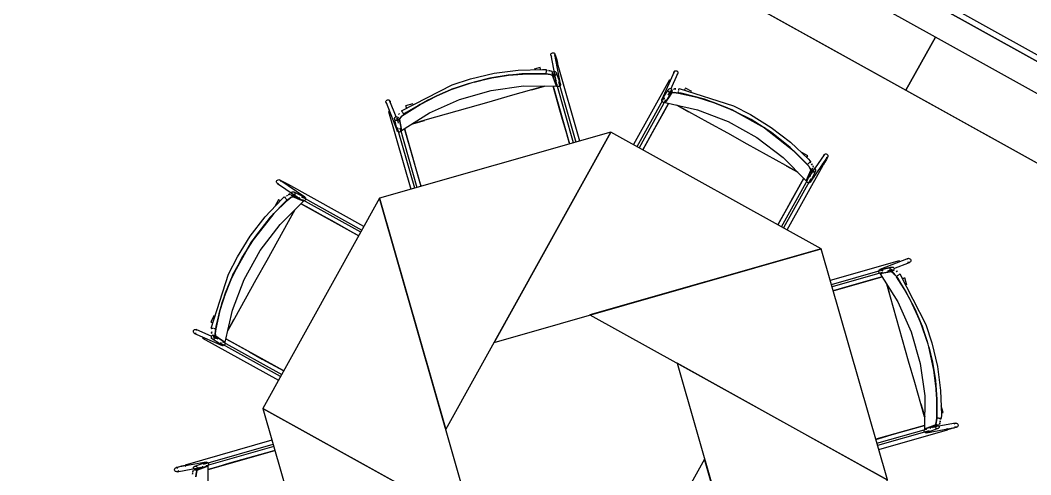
# Model space of a CAD drawing. Header units: metres. Extents: x 2.3 to 42.8, y 0.9 to 31.9.
# Drawn here: x 27.628 to 28.68, y 28.209 to 28.683 of the extents above; entities that cross this region are included whole.
import ezdxf

# ---------------------------------------------------------------- set-up
doc = ezdxf.new("R2010")
doc.units = ezdxf.units.M
doc.layers.add('ARREDI', color=9, linetype='Continuous')
doc.layers.add('PARETI_STRUTTURE', color=7, linetype='Continuous')

msp = doc.modelspace()

# ---------------------------------------------------------------- linework, layer by layer
at = {"layer": 'ARREDI'}
for points in [[(28.5808, 28.665), (27.8063, 29.095), (27.7757, 29.0399), (28.5502, 28.6099)], [(29.3553, 28.2349), (28.5808, 28.665), (28.5502, 28.6099), (29.3247, 28.1798)], [(28.2429, 28.5662), (28.002, 28.4973), (28.0709, 28.2564)], [(28.462, 28.4446), (28.2429, 28.5662), (28.1213, 28.3471)], [(28.002, 28.4973), (27.8804, 28.2782), (28.0994, 28.1566)], [(28.5309, 28.2037), (28.462, 28.4446), (28.2211, 28.3757)], [(28.4093, 27.9846), (28.5309, 28.2036), (28.3118, 28.3253)], [(27.8804, 28.2782), (27.9493, 28.0373), (28.1902, 28.1062)], [(28.1683, 27.9157), (28.4092, 27.9846), (28.3404, 28.2255)]]:
    msp.add_lwpolyline(points, close=True, dxfattribs=at)
for points in [[(28.1815, 28.6449), (28.1809, 28.6453), (28.1805, 28.6459), (28.1803, 28.6464), (28.1803, 28.6464), (28.1803, 28.6466), (28.1804, 28.6474), (28.1807, 28.6481)], [(28.1807, 28.648), (28.1813, 28.6486), (28.1819, 28.6489), (28.1827, 28.6489), (28.1834, 28.6487), (28.184, 28.6483), (28.1844, 28.6477), (28.1846, 28.6472), (28.1846, 28.6472), (28.1846, 28.6469), (28.1845, 28.6462), (28.1842, 28.6455)], [(28.1697, 28.6314), (28.1695, 28.6321), (28.1693, 28.6328), (28.1692, 28.6332), (28.1691, 28.6335)], [(28.1691, 28.6335), (28.1691, 28.6335)], [(28.1754, 28.6306), (28.1754, 28.63), (28.1753, 28.6292), (28.1753, 28.6285)], [(28.1754, 28.6314), (28.1754, 28.6311)], [(28.1754, 28.6306), (28.1765, 28.6305)], [(28.1765, 28.6305), (28.1754, 28.6306)], [(28.1778, 28.6304), (28.1789, 28.6302)], [(28.1791, 28.6302), (28.1779, 28.6304)], [(28.1865, 28.6378), (28.1859, 28.6376)], [(28.1873, 28.638), (28.187, 28.638), (28.1865, 28.6378)], [(28.1874, 28.6381), (28.1874, 28.6381)], [(28.3086, 28.6272), (28.3084, 28.628), (28.3085, 28.6287), (28.3086, 28.6289), (28.3086, 28.629), (28.3088, 28.6294), (28.3094, 28.6299), (28.3101, 28.6302), (28.3108, 28.6302), (28.3115, 28.63), (28.3121, 28.6295), (28.3125, 28.6289)], [(28.0226, 28.5795), (28.0237, 28.5737), (28.0248, 28.5679), (28.0538, 28.5862), (28.0851, 28.6002), (28.118, 28.6096), (28.152, 28.6143), (28.1862, 28.6141), (28.1841, 28.6196), (28.182, 28.6251), (28.1813, 28.6257), (28.1797, 28.6262), (28.1774, 28.6266), (28.175, 28.6268)], [(28.1748, 28.6268), (28.1554, 28.6269), (28.136, 28.6254), (28.1168, 28.6223), (28.1006, 28.6184)], [(28.1006, 28.6184), (28.1168, 28.6224), (28.1361, 28.6254), (28.1555, 28.6269), (28.175, 28.6268)], [(28.175, 28.6268), (28.1775, 28.6266), (28.1798, 28.6262), (28.1813, 28.6257), (28.182, 28.6251)], [(28.1753, 28.6285), (28.1752, 28.6279), (28.1752, 28.6274), (28.1752, 28.6272)], [(28.18, 28.63), (28.1816, 28.6295)], [(28.1817, 28.6295), (28.1801, 28.63)], [(28.1857, 28.6261), (28.1851, 28.6255), (28.1844, 28.6252), (28.1837, 28.6252), (28.183, 28.6254), (28.1824, 28.6258), (28.1824, 28.6258), (28.182, 28.6264), (28.1819, 28.6265), (28.1818, 28.6271), (28.1819, 28.6278), (28.1822, 28.6285)], [(28.1828, 28.629), (28.1835, 28.6293), (28.1842, 28.6294), (28.1849, 28.6292), (28.1855, 28.6288), (28.1856, 28.6287), (28.1859, 28.6282), (28.186, 28.628), (28.1861, 28.6275), (28.186, 28.6267), (28.1857, 28.626)], [(28.1829, 28.6275), (28.1845, 28.6234), (28.185, 28.6219)], [(28.1856, 28.6204), (28.1859, 28.6195)], [(28.3045, 28.6203), (28.3041, 28.6205), (28.3038, 28.6207)], [(28.3038, 28.6207), (28.3038, 28.6207)], [(28.3051, 28.6199), (28.3046, 28.6203)], [(28.3125, 28.6289), (28.3127, 28.6282), (28.3126, 28.6274), (28.3125, 28.6272), (28.3125, 28.6272), (28.3123, 28.6268), (28.3117, 28.6263)], [(28.0276, 28.5847), (28.0441, 28.595), (28.0614, 28.604), (28.0791, 28.6115)], [(28.0791, 28.6115), (28.0615, 28.6041), (28.0442, 28.5951), (28.0278, 28.5847)], [(28.1738, 28.6141), (28.16, 28.6102), (28.1379, 28.6039), (28.1157, 28.5975), (28.0934, 28.5912), (28.0713, 28.5848), (28.0491, 28.5785), (28.0354, 28.5746)], [(28.0952, 28.6169), (28.0797, 28.6118)], [(28.0797, 28.6117), (28.0952, 28.6169)], [(28.1604, 28.6103), (28.1738, 28.6141)], [(28.1998, 28.5543), (28.1962, 28.5668), (28.1926, 28.5792), (28.1891, 28.5916), (28.1855, 28.6041), (28.1827, 28.6141)], [(28.1864, 28.6163), (28.1862, 28.6141)], [(28.19, 28.6146), (28.1894, 28.6141), (28.1887, 28.6137), (28.188, 28.6137), (28.1872, 28.6139), (28.1866, 28.6143), (28.1862, 28.615)], [(28.1884, 28.618), (28.1892, 28.6178), (28.1898, 28.6173), (28.1902, 28.6167), (28.1903, 28.6162), (28.1904, 28.616), (28.1903, 28.6152), (28.1899, 28.6146)], [(28.3027, 28.6086), (28.3025, 28.6093), (28.3026, 28.6101), (28.3029, 28.6106), (28.303, 28.6107), (28.3034, 28.6112), (28.3035, 28.6112), (28.3042, 28.6115), (28.3049, 28.6115), (28.3056, 28.6113), (28.3062, 28.6108)], [(28.3025, 28.6046), (28.3033, 28.6058), (28.3066, 28.6107)], [(28.3068, 28.6095), (28.3067, 28.6088), (28.3065, 28.6082), (28.3064, 28.6081), (28.3059, 28.6076), (28.3059, 28.6076), (28.3052, 28.6073), (28.3045, 28.6073), (28.3037, 28.6075), (28.3031, 28.608), (28.3027, 28.6086)], [(28.3082, 28.6111), (28.3091, 28.6112), (28.3104, 28.6111)], [(28.3104, 28.6112), (28.309, 28.6112)], [(28.3135, 28.6094), (28.3137, 28.6101), (28.3138, 28.6108), (28.3139, 28.6113), (28.3139, 28.6115), (28.3139, 28.6116), (28.3139, 28.6115), (28.3139, 28.6113)], [(28.3205, 28.6121), (28.3204, 28.6119), (28.3202, 28.6114), (28.3199, 28.6109), (28.3195, 28.6102)], [(28.0099, 28.5957), (28.0093, 28.5961), (28.0088, 28.5967), (28.0087, 28.5969), (28.0087, 28.5969), (28.0086, 28.5974), (28.0086, 28.5981), (28.0089, 28.5988), (28.0094, 28.5994), (28.0101, 28.5997), (28.0108, 28.5998), (28.0115, 28.5997)], [(28.0115, 28.5997), (28.0122, 28.5993), (28.0126, 28.5987), (28.0127, 28.5985), (28.0128, 28.5985), (28.0129, 28.598), (28.0128, 28.5972), (28.0126, 28.5965)], [(28.296, 28.5984), (28.2958, 28.5991), (28.2959, 28.5999), (28.296, 28.6001), (28.296, 28.6001), (28.2962, 28.6005), (28.2967, 28.601), (28.2974, 28.6013), (28.2982, 28.6014), (28.2989, 28.6011)], [(28.3061, 28.6069), (28.3028, 28.602), (28.2995, 28.5971), (28.3329, 28.5895), (28.3649, 28.5773), (28.3949, 28.5607), (28.4222, 28.5399), (28.4462, 28.5156), (28.4486, 28.521), (28.4511, 28.5264), (28.4509, 28.5273), (28.4502, 28.5288), (28.4489, 28.5307), (28.4473, 28.5325)], [(28.2995, 28.5971), (28.2999, 28.6), (28.2995, 28.5971)], [(28.3133, 28.6069), (28.3109, 28.6073), (28.3086, 28.6074), (28.3069, 28.6072), (28.3061, 28.6069)], [(28.3061, 28.6069), (28.3068, 28.6072), (28.3085, 28.6074), (28.3108, 28.6073), (28.3133, 28.6069)], [(28.3132, 28.6073), (28.3132, 28.6075), (28.3133, 28.608), (28.3134, 28.6086)], [(28.3133, 28.6069), (28.3323, 28.6026), (28.3509, 28.5968), (28.3687, 28.5895)], [(28.3687, 28.5895), (28.3509, 28.5967), (28.3324, 28.6026), (28.3134, 28.6069)], [(28.0265, 28.5859), (28.0261, 28.5865), (28.0256, 28.5872), (28.0253, 28.5877), (28.025, 28.5881), (28.0248, 28.5883), (28.0248, 28.5884), (28.0248, 28.5884), (28.0249, 28.5882)], [(28.0291, 28.5934), (28.0292, 28.5932), (28.0293, 28.5927), (28.0295, 28.5921), (28.0297, 28.5914)], [(28.3027, 28.5959), (28.2968, 28.5851), (28.2893, 28.5718), (28.2819, 28.5584), (28.276, 28.5478)], [(28.2997, 28.5979), (28.2991, 28.5974), (28.2984, 28.5971), (28.2977, 28.5971), (28.297, 28.5973), (28.2964, 28.5978), (28.296, 28.5984)], [(28.3116, 28.5943), (28.3238, 28.5875)], [(28.4375, 28.5244), (28.425, 28.5314), (28.4048, 28.5426), (28.3847, 28.5538), (28.3645, 28.565), (28.3443, 28.5762), (28.3241, 28.5874), (28.3116, 28.5943)], [(28.4472, 28.5326), (28.4335, 28.5464), (28.403, 28.5705), (28.3693, 28.5893)], [(28.3693, 28.5893), (28.403, 28.5705), (28.4336, 28.5464), (28.4473, 28.5325)], [(28.012, 28.5879), (28.0115, 28.5878), (28.0112, 28.5877), (28.0112, 28.5877), (28.0112, 28.5877)], [(28.0127, 28.5881), (28.012, 28.5879)], [(28.019, 28.5784), (28.0183, 28.5788), (28.0179, 28.5793), (28.0177, 28.5799), (28.0176, 28.58), (28.0176, 28.5807), (28.0177, 28.5808), (28.0179, 28.5814), (28.0184, 28.582), (28.0191, 28.5823)], [(28.0212, 28.5819), (28.0217, 28.5813), (28.0219, 28.5808), (28.0219, 28.5806), (28.0219, 28.5799), (28.0219, 28.5799), (28.0216, 28.5792), (28.0211, 28.5787), (28.0204, 28.5783), (28.0197, 28.5782), (28.019, 28.5784)], [(28.0216, 28.5754), (28.0214, 28.5768), (28.0202, 28.5826)], [(28.0216, 28.5847), (28.0226, 28.5856)], [(28.0226, 28.5856), (28.0216, 28.5847)], [(28.0276, 28.5847), (28.0257, 28.5832), (28.024, 28.5817), (28.0229, 28.5804), (28.0226, 28.5795)], [(28.0226, 28.5795), (28.0229, 28.5803), (28.0239, 28.5816), (28.0256, 28.5831), (28.0276, 28.5847)], [(28.0273, 28.5849), (28.0271, 28.5851), (28.0269, 28.5854), (28.0265, 28.586)], [(28.0353, 28.5746), (28.0488, 28.5784)], [(28.0214, 28.5664), (28.0208, 28.5668), (28.0203, 28.5673), (28.0202, 28.5676), (28.0202, 28.5676), (28.0201, 28.568), (28.0201, 28.5688), (28.0204, 28.5695), (28.0209, 28.57), (28.0216, 28.5704)], [(28.0243, 28.5679), (28.0241, 28.5672), (28.0235, 28.5667), (28.0229, 28.5663), (28.0221, 28.5662), (28.0214, 28.5664)], [(28.0248, 28.5679), (28.023, 28.5703), (28.0248, 28.5679)], [(28.0278, 28.5698), (28.0314, 28.5575), (28.0356, 28.5428), (28.0398, 28.5281), (28.0439, 28.5135), (28.0451, 28.5096)], [(28.4468, 28.5395), (28.4472, 28.5402), (28.4475, 28.5407), (28.4477, 28.5412), (28.4479, 28.5414)], [(28.4509, 28.5355), (28.4507, 28.5353), (28.4503, 28.535), (28.4498, 28.5345), (28.4492, 28.534), (28.4487, 28.5335)], [(28.4509, 28.5355), (28.4509, 28.5355)], [(28.4645, 28.5414), (28.4647, 28.5422), (28.4649, 28.5426), (28.4649, 28.5426), (28.4651, 28.5428), (28.4657, 28.5433), (28.4664, 28.5435)], [(28.4664, 28.5435), (28.4671, 28.5435), (28.4678, 28.5432), (28.4684, 28.5427), (28.4687, 28.5421), (28.4689, 28.5413), (28.4687, 28.5406), (28.4685, 28.5402), (28.4685, 28.5401), (28.4683, 28.5399), (28.4678, 28.5395), (28.467, 28.5393)], [(28.4253, 28.5312), (28.4375, 28.5244)], [(28.4473, 28.5325), (28.4489, 28.5306), (28.4502, 28.5287), (28.451, 28.5272), (28.4511, 28.5264)], [(28.4487, 28.5335), (28.4482, 28.5331), (28.4479, 28.5328), (28.4477, 28.5326)], [(28.4503, 28.5349), (28.451, 28.5341)], [(28.4534, 28.5274), (28.4516, 28.5235), (28.4509, 28.522)], [(28.4518, 28.5331), (28.4526, 28.532)], [(28.4543, 28.5244), (28.4536, 28.5245), (28.4529, 28.5247), (28.4523, 28.5252), (28.4519, 28.5259), (28.4518, 28.5266), (28.4519, 28.5273), (28.452, 28.5274), (28.4523, 28.5279), (28.4529, 28.5284), (28.4536, 28.5286)], [(28.4526, 28.532), (28.4519, 28.533)], [(28.4531, 28.5312), (28.4539, 28.5297)], [(28.4539, 28.5297), (28.4532, 28.5312)], [(28.4544, 28.5286), (28.4551, 28.5283), (28.4556, 28.5278), (28.456, 28.5272), (28.4561, 28.5265), (28.4561, 28.5264), (28.456, 28.5258), (28.4559, 28.5256), (28.4556, 28.5251), (28.455, 28.5247), (28.4543, 28.5244)], [(28.4632, 28.5322), (28.4627, 28.5325)], [(28.464, 28.5317), (28.464, 28.5317), (28.464, 28.5318), (28.4637, 28.5319), (28.4633, 28.5322)], [(27.8947, 28.5142), (27.8947, 28.515), (27.895, 28.5157), (27.8955, 28.5162), (27.8962, 28.5166), (27.8969, 28.5167), (27.8976, 28.5166), (27.8981, 28.5163), (27.8981, 28.5163), (27.8983, 28.5162), (27.8987, 28.5156), (27.899, 28.5149)], [(28.4168, 28.4696), (28.4199, 28.4751), (28.4261, 28.4864), (28.4324, 28.4977), (28.4387, 28.509), (28.4437, 28.5181)], [(28.448, 28.5171), (28.4462, 28.5156)], [(28.4492, 28.5133), (28.4485, 28.5133), (28.4478, 28.5136), (28.4472, 28.5141), (28.4468, 28.5147), (28.4467, 28.5155), (28.4469, 28.5162)], [(28.45, 28.5173), (28.4506, 28.5168), (28.4509, 28.5161), (28.451, 28.5154), (28.4509, 28.5146), (28.4507, 28.5142), (28.4507, 28.5142), (28.4505, 28.514), (28.4499, 28.5135), (28.4492, 28.5133)], [(28.4503, 28.5205), (28.4499, 28.5196)], [(27.8968, 28.5124), (27.896, 28.5125), (27.8956, 28.5128), (27.8956, 28.5128), (27.8954, 28.5129), (27.895, 28.5135), (27.8947, 28.5142)], [(27.9061, 28.5111), (27.9057, 28.5105)], [(27.9065, 28.5118), (27.9065, 28.5118), (27.9065, 28.5118), (27.9063, 28.5115), (27.9061, 28.5111)], [(27.9096, 28.5022), (27.9099, 28.5029), (27.9104, 28.5035), (27.911, 28.5038), (27.9117, 28.504), (27.9118, 28.504), (27.9125, 28.5038), (27.9126, 28.5038), (27.9131, 28.5035), (27.9135, 28.5029), (27.9138, 28.5022)], [(27.8313, 28.3539), (27.8362, 28.3506), (27.8412, 28.3473), (27.8487, 28.3807), (27.8609, 28.4127), (27.8776, 28.4427), (27.8983, 28.47), (27.9226, 28.4941), (27.9172, 28.4965), (27.9118, 28.4989), (27.911, 28.4988), (27.9094, 28.498), (27.9076, 28.4967), (27.9064, 28.4958)], [(27.8489, 28.4171), (27.8677, 28.4509), (27.8919, 28.4814), (27.9057, 28.4951)], [(27.9056, 28.495), (27.8918, 28.4813), (27.8677, 28.4508), (27.849, 28.4171)], [(27.8987, 28.4947), (27.898, 28.495), (27.8975, 28.4953), (27.897, 28.4956), (27.8968, 28.4957)], [(27.9027, 28.4987), (27.9027, 28.4988)], [(27.9027, 28.4987), (27.9029, 28.4985), (27.9033, 28.4981), (27.9037, 28.4976), (27.9042, 28.4971), (27.9047, 28.4965)], [(27.9033, 28.4981), (27.9041, 28.4988)], [(27.9047, 28.4965), (27.9051, 28.4961), (27.9054, 28.4957), (27.9056, 28.4956)], [(27.9051, 28.4997), (27.9062, 28.5005)], [(27.9062, 28.5005), (27.9052, 28.4997)], [(27.9057, 28.4951), (27.9076, 28.4968), (27.9095, 28.4981), (27.911, 28.4988), (27.9118, 28.4989)], [(27.9085, 28.5018), (27.907, 28.501)], [(27.907, 28.501), (27.9085, 28.5017)], [(27.9138, 28.5022), (27.9138, 28.5014), (27.9135, 28.5007), (27.913, 28.5001), (27.9124, 28.4998), (27.9116, 28.4996), (27.9109, 28.4998), (27.9108, 28.4998), (27.9103, 28.5002), (27.9098, 28.5007), (27.9096, 28.5015)], [(27.9108, 28.5012), (27.9147, 28.4995), (27.9163, 28.4988)], [(27.9177, 28.4981), (27.9186, 28.4977)], [(27.921, 28.4978), (27.9215, 28.4984), (27.9221, 28.4988), (27.9228, 28.4989), (27.9236, 28.4987), (27.924, 28.4985), (27.924, 28.4985), (27.9242, 28.4983), (27.9247, 28.4978), (27.9249, 28.4971)], [(27.9212, 28.4958), (27.9226, 28.4941)], [(27.9249, 28.4971), (27.9249, 28.4963), (27.9246, 28.4956), (27.9241, 28.4951), (27.9235, 28.4947), (27.9227, 28.4946), (27.922, 28.4947)], [(27.9138, 28.4853), (27.9068, 28.4728), (27.8956, 28.4527), (27.8844, 28.4325), (27.8732, 28.4123), (27.862, 28.3921), (27.8508, 28.372), (27.8439, 28.3595)], [(27.907, 28.4731), (27.9138, 28.4853)], [(27.9803, 28.4582), (27.9744, 28.4614), (27.9631, 28.4677), (27.9518, 28.474), (27.9405, 28.4802), (27.9292, 28.4865), (27.9201, 28.4916)], [(28.5434, 28.4312), (28.5433, 28.4317), (28.5432, 28.432), (28.5432, 28.4321), (28.5432, 28.432)], [(28.5436, 28.4306), (28.5434, 28.4312)], [(28.5512, 28.4333), (28.5516, 28.434), (28.5522, 28.4344), (28.5524, 28.4345), (28.5524, 28.4345), (28.5529, 28.4347), (28.5536, 28.4346), (28.5543, 28.4343), (28.5549, 28.4338), (28.5552, 28.4332), (28.5553, 28.4324), (28.5552, 28.4317)], [(28.5552, 28.4317), (28.5548, 28.4311), (28.5542, 28.4306), (28.554, 28.4305), (28.554, 28.4305), (28.5535, 28.4304), (28.5527, 28.4304), (28.552, 28.4307)], [(28.5234, 28.4189), (28.5227, 28.4192), (28.5222, 28.4197), (28.5218, 28.4204), (28.5217, 28.4211), (28.5219, 28.4218)], [(28.5219, 28.4218), (28.5223, 28.4225), (28.5228, 28.4229), (28.5231, 28.423), (28.5231, 28.423), (28.5235, 28.4232), (28.5243, 28.4231), (28.525, 28.4228), (28.5255, 28.4223), (28.5259, 28.4217)], [(28.535, 28.4207), (28.5292, 28.4195), (28.5234, 28.4184), (28.5417, 28.3895), (28.5557, 28.3582), (28.5651, 28.3252), (28.5698, 28.2913), (28.5696, 28.257), (28.5751, 28.2591), (28.5806, 28.2612), (28.5812, 28.2619), (28.5817, 28.2636), (28.5821, 28.2658), (28.5823, 28.2683)], [(28.5234, 28.4184), (28.5258, 28.4202), (28.5234, 28.4184)], [(28.5309, 28.4216), (28.5323, 28.4219), (28.5381, 28.423)], [(28.5374, 28.422), (28.5368, 28.4215), (28.5363, 28.4213), (28.5361, 28.4213), (28.5354, 28.4213), (28.5347, 28.4216), (28.5342, 28.4221), (28.5338, 28.4228), (28.5337, 28.4235), (28.5339, 28.4243)], [(28.5339, 28.4243), (28.5343, 28.4249), (28.5349, 28.4254), (28.5354, 28.4256), (28.5355, 28.4256), (28.5362, 28.4256), (28.5363, 28.4256), (28.5369, 28.4253), (28.5375, 28.4248), (28.5378, 28.4241)], [(28.5402, 28.4156), (28.5387, 28.4175), (28.5372, 28.4193), (28.5359, 28.4204), (28.535, 28.4207)], [(28.535, 28.4207), (28.5358, 28.4204), (28.5371, 28.4193), (28.5386, 28.4176), (28.5402, 28.4156)], [(28.5411, 28.4207), (28.5402, 28.4217)], [(28.5402, 28.4216), (28.5411, 28.4207)], [(27.8487, 28.4166), (27.8415, 28.3988), (27.8356, 28.3802), (27.8313, 28.3613)], [(27.8313, 28.3611), (27.8356, 28.3801), (27.8414, 28.3987), (27.8487, 28.4165)], [(28.5253, 28.4154), (28.513, 28.4119), (28.4983, 28.4077), (28.4836, 28.4035), (28.4745, 28.4009)], [(28.5402, 28.4156), (28.5505, 28.3991), (28.5595, 28.3819), (28.567, 28.3641)], [(28.567, 28.3641), (28.5596, 28.3818), (28.5506, 28.399), (28.5402, 28.4155)], [(28.5404, 28.416), (28.5406, 28.4161), (28.5409, 28.4164), (28.5415, 28.4167)], [(28.5414, 28.4167), (28.542, 28.4172), (28.5427, 28.4176), (28.5432, 28.418), (28.5436, 28.4183), (28.5439, 28.4184), (28.5439, 28.4185), (28.5439, 28.4185), (28.5437, 28.4183)], [(28.5489, 28.4141), (28.5487, 28.4141), (28.5482, 28.4139), (28.5476, 28.4137), (28.5469, 28.4135)], [(28.5301, 28.4079), (28.5339, 28.3945)], [(28.5696, 28.2695), (28.5657, 28.2832), (28.5594, 28.3054), (28.553, 28.3276), (28.5467, 28.3498), (28.5403, 28.372), (28.534, 28.3941), (28.5301, 28.4079)], [(27.8261, 28.3684), (27.8264, 28.3683), (27.8268, 28.368), (27.8274, 28.3677), (27.828, 28.3673)], [(27.8439, 28.3594), (27.8502, 28.3708)], [(27.811, 28.3564), (27.8102, 28.3562), (27.8095, 28.3563), (27.8093, 28.3564), (27.8093, 28.3564), (27.8088, 28.3567), (27.8083, 28.3572), (27.808, 28.3579), (27.808, 28.3586), (27.8082, 28.3594), (27.8087, 28.36), (27.8093, 28.3604)], [(27.8093, 28.3604), (27.81, 28.3605), (27.8108, 28.3605), (27.811, 28.3604), (27.811, 28.3604), (27.8114, 28.3601), (27.8119, 28.3596)], [(27.8288, 28.3614), (27.8281, 28.3615), (27.8275, 28.3616), (27.827, 28.3617), (27.8267, 28.3617), (27.8266, 28.3617), (27.8267, 28.3617), (27.8269, 28.3617)], [(27.8271, 28.3561), (27.827, 28.357), (27.8271, 28.3582)], [(27.8271, 28.3582), (27.827, 28.3569)], [(27.8309, 28.361), (27.8307, 28.3611), (27.8302, 28.3611), (27.8296, 28.3613)], [(27.8313, 28.3611), (27.831, 28.3587), (27.8308, 28.3564), (27.831, 28.3547), (27.8313, 28.3539)], [(27.8313, 28.3539), (27.831, 28.3547), (27.8308, 28.3563), (27.8309, 28.3586), (27.8313, 28.3611)], [(28.5672, 28.3636), (28.5724, 28.348)], [(28.5724, 28.348), (28.5673, 28.3635)], [(27.8175, 28.3516), (27.8175, 28.3516)], [(27.8179, 28.3524), (27.8177, 28.3519), (27.8176, 28.3517)], [(27.8183, 28.353), (27.818, 28.3524)], [(27.8296, 28.3506), (27.8289, 28.3504), (27.8281, 28.3505), (27.8276, 28.3507), (27.8275, 28.3508), (27.827, 28.3513), (27.827, 28.3513), (27.8267, 28.352), (27.8267, 28.3528), (27.8269, 28.3535), (27.8274, 28.3541)], [(27.8336, 28.3504), (27.8324, 28.3512), (27.8275, 28.3545)], [(27.8287, 28.3547), (27.8295, 28.3546), (27.83, 28.3543), (27.8301, 28.3542), (27.8306, 28.3537), (27.8306, 28.3537), (27.8309, 28.353), (27.8309, 28.3523), (27.8307, 28.3516), (27.8302, 28.351), (27.8296, 28.3506)], [(27.8398, 28.3438), (27.8391, 28.3436), (27.8383, 28.3437), (27.8381, 28.3438), (27.8381, 28.3438), (27.8377, 28.344), (27.8372, 28.3446), (27.8369, 28.3453), (27.8368, 28.346), (27.8371, 28.3468)], [(27.8412, 28.3473), (27.8382, 28.3478), (27.8412, 28.3473)], [(27.8403, 28.3475), (27.8408, 28.347), (27.8411, 28.3463), (27.8411, 28.3455), (27.8409, 28.3448), (27.8404, 28.3442), (27.8398, 28.3438)], [(27.8419, 28.3508), (27.8531, 28.3446), (27.8665, 28.3372), (27.8798, 28.3297), (27.8932, 28.3223), (27.9021, 28.3174)], [(28.5823, 28.2684), (28.5824, 28.2878), (28.5809, 28.3072), (28.5778, 28.3265), (28.5739, 28.3426)], [(28.5739, 28.3426), (28.5779, 28.3264), (28.5809, 28.3072), (28.5824, 28.2877), (28.5823, 28.2683)], [(28.5658, 28.2829), (28.5697, 28.2695)], [(28.5869, 28.2735), (28.5876, 28.2737), (28.5883, 28.2739), (28.5887, 28.2741), (28.589, 28.2741)], [(28.589, 28.2741), (28.589, 28.2741)], [(28.5823, 28.2682), (28.5821, 28.2657), (28.5817, 28.2635), (28.5812, 28.2619), (28.5806, 28.2612)], [(28.584, 28.268), (28.5834, 28.268), (28.5829, 28.268), (28.5827, 28.268)], [(28.5861, 28.2678), (28.5855, 28.2679), (28.5847, 28.2679), (28.584, 28.268)], [(28.5855, 28.2632), (28.585, 28.2616)], [(28.585, 28.2616), (28.5855, 28.2631)], [(28.5859, 28.2655), (28.5857, 28.2643)], [(28.5857, 28.2641), (28.5859, 28.2654)], [(28.5861, 28.2678), (28.586, 28.2668)], [(28.586, 28.2668), (28.5861, 28.2678)], [(28.5869, 28.2678), (28.5866, 28.2678)], [(28.6004, 28.2617), (28.6008, 28.2623), (28.6014, 28.2628), (28.6019, 28.2629), (28.6019, 28.2629), (28.6021, 28.2629), (28.6029, 28.2629), (28.6036, 28.2625)], [(28.6035, 28.2625), (28.6041, 28.262), (28.6044, 28.2613), (28.6044, 28.2605), (28.6042, 28.2598), (28.6038, 28.2592), (28.6032, 28.2588), (28.6027, 28.2586), (28.6024, 28.2586), (28.6017, 28.2587), (28.601, 28.259)], [(28.5188, 28.246), (28.5223, 28.247), (28.5347, 28.2506), (28.5471, 28.2541), (28.5596, 28.2577), (28.5696, 28.2606)], [(28.5701, 28.2533), (28.5696, 28.2538), (28.5692, 28.2545), (28.5692, 28.2553), (28.5694, 28.256), (28.5698, 28.2566), (28.5705, 28.257)], [(28.5718, 28.2568), (28.5696, 28.257)], [(28.5735, 28.2548), (28.5733, 28.2541), (28.5728, 28.2535), (28.5722, 28.253), (28.5717, 28.2529), (28.5715, 28.2529), (28.5707, 28.253), (28.5701, 28.2533)], [(28.5759, 28.2576), (28.575, 28.2573)], [(28.583, 28.2603), (28.5789, 28.2588), (28.5774, 28.2582)], [(28.5816, 28.2576), (28.581, 28.2581), (28.5807, 28.2588), (28.5807, 28.2595), (28.5809, 28.2603), (28.5813, 28.2609), (28.5813, 28.2609), (28.5819, 28.2613), (28.582, 28.2613), (28.5826, 28.2614), (28.5833, 28.2613), (28.584, 28.261)], [(28.5845, 28.2605), (28.5848, 28.2598), (28.5849, 28.259), (28.5847, 28.2583), (28.5843, 28.2577), (28.5842, 28.2577), (28.5837, 28.2573), (28.5835, 28.2573), (28.583, 28.2571), (28.5822, 28.2572), (28.5815, 28.2576)], [(28.5933, 28.2567), (28.5931, 28.2573)], [(28.5935, 28.2559), (28.5935, 28.2562), (28.5933, 28.2567)], [(28.5936, 28.2559), (28.5936, 28.2559)], [(27.8929, 28.2345), (27.883, 28.2317), (27.8706, 28.2282), (27.8582, 28.2246), (27.8457, 28.2211), (27.8333, 28.2175), (27.8233, 28.2146)], [(27.8194, 28.2204), (27.8196, 28.2211), (27.8201, 28.2218), (27.8207, 28.2222), (27.8212, 28.2223), (27.8214, 28.2223), (27.8221, 28.2223), (27.8228, 28.2219)], [(27.8228, 28.2219), (27.8233, 28.2214), (27.8236, 28.2207), (27.8237, 28.2199), (27.8235, 28.2192), (27.823, 28.2186), (27.8224, 28.2182)], [(27.7893, 28.2127), (27.7888, 28.2132), (27.7885, 28.2139), (27.7885, 28.2147), (27.7887, 28.2154), (27.7891, 28.216), (27.7897, 28.2164), (27.7902, 28.2166), (27.7905, 28.2166), (27.7912, 28.2165), (27.7919, 28.2162)], [(27.7925, 28.2135), (27.7921, 28.2129), (27.7915, 28.2125), (27.791, 28.2123), (27.791, 28.2123), (27.7907, 28.2123), (27.79, 28.2124), (27.7893, 28.2127)], [(27.7993, 28.2193), (27.7993, 28.2193)], [(27.7993, 28.2193), (27.7994, 28.219), (27.7996, 28.2185)], [(27.7996, 28.2185), (27.7997, 28.2179)], [(27.8072, 28.2111), (27.807, 28.2099)], [(27.807, 28.2097), (27.807, 28.2101)], [(27.8074, 28.212), (27.8079, 28.2136)], [(27.8079, 28.2136), (27.8074, 28.2121)], [(27.8084, 28.2147), (27.8081, 28.2154), (27.808, 28.2162), (27.8082, 28.2169), (27.8086, 28.2175), (27.8087, 28.2175), (27.8092, 28.2179), (27.8094, 28.218), (27.8099, 28.2181), (27.8107, 28.218), (27.8113, 28.2176)], [(27.8113, 28.2176), (27.8118, 28.2171), (27.8122, 28.2164), (27.8122, 28.2157), (27.812, 28.215), (27.8116, 28.2144), (27.8116, 28.2144), (27.811, 28.214), (27.8109, 28.2139), (27.8103, 28.2138), (27.8096, 28.2139), (27.8089, 28.2142)], [(27.8099, 28.2149), (27.8139, 28.2164), (27.8155, 28.217)], [(27.8579, 28.0545), (27.8637, 28.0557), (27.8695, 28.0568), (27.8512, 28.0857), (27.8372, 28.117), (27.8278, 28.15), (27.8231, 28.1839), (27.8233, 28.2182), (27.8178, 28.2161), (27.8123, 28.214), (27.8117, 28.2133), (27.8112, 28.2117), (27.8108, 28.2094), (27.8106, 28.207)], [(27.8106, 28.207), (27.8108, 28.2095), (27.8112, 28.2117), (27.8117, 28.2133), (27.8123, 28.214)], [(27.817, 28.2176), (27.8179, 28.2179)], [(27.821, 28.2184), (27.8233, 28.2182)]]:
    msp.add_lwpolyline(points, dxfattribs=at)
at = {"layer": 'PARETI_STRUTTURE'}
for points in [[(27.1796, 29.4767), (29.3559, 28.2684), (29.3587, 28.2735), (27.1825, 29.4819)], [(28.5808, 28.665), (27.8063, 29.095), (27.7757, 29.0399), (28.5502, 28.6099)], [(29.3553, 28.2349), (28.5808, 28.665), (28.5502, 28.6099), (29.3247, 28.1798)]]:
    msp.add_lwpolyline(points, close=True, dxfattribs=at)
for points in [[(29.3559, 28.2684), (27.1796, 29.4767)], [(27.1089, 29.4102), (29.3161, 28.1846)], [(28.1803, 28.6464), (28.1861, 28.6154)], [(28.1846, 28.6475), (28.185, 28.6462), (28.1854, 28.6446), (28.1864, 28.6415), (28.1874, 28.6381)], [(28.1903, 28.6162), (28.1846, 28.6472)], [(28.0967, 28.6218), (28.1213, 28.6276), (28.1464, 28.6308), (28.1717, 28.6316), (28.1754, 28.6315)], [(28.1691, 28.6335), (28.1628, 28.6317)], [(28.2106, 28.5569), (28.1874, 28.6381)], [(28.0248, 28.5884), (28.0775, 28.6155), (28.0967, 28.6218)], [(28.1752, 28.6271), (28.1501, 28.6268), (28.1252, 28.6239), (28.1007, 28.6184), (28.0979, 28.6177)], [(28.1859, 28.6155), (28.1858, 28.6156), (28.1858, 28.6158), (28.1857, 28.6159), (28.1857, 28.616), (28.1856, 28.6161), (28.1856, 28.6162), (28.1856, 28.6164), (28.1855, 28.6165), (28.1855, 28.6166), (28.1854, 28.6167), (28.1854, 28.6169), (28.1853, 28.617), (28.1853, 28.6171), (28.1852, 28.6172), (28.1852, 28.6173), (28.1852, 28.6175), (28.1851, 28.6176), (28.1851, 28.6177), (28.185, 28.6178), (28.185, 28.618), (28.1849, 28.6181), (28.1849, 28.6182), (28.1848, 28.6183), (28.1848, 28.6185), (28.1848, 28.6186), (28.1847, 28.6187), (28.1847, 28.6188), (28.1846, 28.619), (28.1846, 28.6191), (28.1845, 28.6192), (28.1845, 28.6193), (28.1844, 28.6195), (28.1844, 28.6196), (28.1844, 28.6197), (28.1843, 28.6198), (28.1843, 28.6199), (28.1842, 28.6201), (28.1842, 28.6202), (28.1841, 28.6203), (28.1841, 28.6204), (28.1841, 28.6206), (28.184, 28.6207), (28.184, 28.6208), (28.1839, 28.6209), (28.1839, 28.6211), (28.1838, 28.6212), (28.1838, 28.6213), (28.1837, 28.6214), (28.1837, 28.6216), (28.1837, 28.6217), (28.1836, 28.6218), (28.1836, 28.6219), (28.1835, 28.622), (28.1835, 28.6222), (28.1834, 28.6223), (28.1834, 28.6224), (28.1833, 28.6225), (28.1833, 28.6227), (28.1832, 28.6228), (28.1832, 28.6229), (28.1832, 28.623), (28.1831, 28.6232), (28.1831, 28.6233), (28.183, 28.6234), (28.183, 28.6235), (28.1829, 28.6237), (28.1829, 28.6238), (28.1829, 28.6239), (28.1828, 28.624), (28.1828, 28.6242), (28.1827, 28.6243), (28.1827, 28.6244), (28.1826, 28.6245), (28.1826, 28.6246), (28.1826, 28.6248), (28.1825, 28.6249), (28.1825, 28.625), (28.1824, 28.6251), (28.1824, 28.6253), (28.1823, 28.6254), (28.1823, 28.6255), (28.1822, 28.6256), (28.1822, 28.6258), (28.1822, 28.6259), (28.1821, 28.626), (28.1821, 28.6261), (28.182, 28.6263), (28.182, 28.6264), (28.1819, 28.6265), (28.1819, 28.6265)], [(28.1842, 28.6243), (28.184, 28.6253)], [(28.186, 28.628), (28.1899, 28.617)], [(28.3038, 28.6207), (28.2663, 28.5532)], [(28.3086, 28.6289), (28.296, 28.6001)], [(28.3054, 28.611), (28.3125, 28.6272)], [(28.0979, 28.6177), (28.0742, 28.6096), (28.0514, 28.5991), (28.0297, 28.5865), (28.0273, 28.5848)], [(28.1826, 28.6141), (28.1999, 28.5539)], [(28.204, 28.5551), (28.1866, 28.616)], [(28.1883, 28.619), (28.2064, 28.5557)], [(28.296, 28.6001), (28.2965, 28.6007), (28.2966, 28.6008), (28.2966, 28.6009), (28.2967, 28.601), (28.2968, 28.6012), (28.2969, 28.6013), (28.2969, 28.6014), (28.297, 28.6015), (28.2971, 28.6016), (28.2971, 28.6017), (28.2972, 28.6018), (28.2973, 28.6019), (28.2974, 28.602), (28.2974, 28.6021), (28.2975, 28.6023), (28.2976, 28.6024), (28.2976, 28.6025), (28.2977, 28.6026), (28.2978, 28.6027), (28.2979, 28.6028), (28.2979, 28.6029), (28.298, 28.603), (28.2981, 28.6031), (28.2981, 28.6032), (28.2982, 28.6034), (28.2983, 28.6035), (28.2984, 28.6036), (28.2984, 28.6037), (28.2985, 28.6038), (28.2986, 28.6039), (28.2986, 28.604), (28.2987, 28.6041), (28.2988, 28.6042), (28.2989, 28.6044), (28.2989, 28.6045), (28.299, 28.6046), (28.2991, 28.6047), (28.2991, 28.6048), (28.2992, 28.6049), (28.2993, 28.605), (28.2993, 28.6051), (28.2994, 28.6052), (28.2995, 28.6053), (28.2996, 28.6055), (28.2996, 28.6056), (28.2997, 28.6057), (28.2998, 28.6058), (28.2998, 28.6059), (28.2999, 28.606), (28.3, 28.6061), (28.3001, 28.6062), (28.3001, 28.6063), (28.3002, 28.6065), (28.3003, 28.6066), (28.3003, 28.6067), (28.3004, 28.6068), (28.3005, 28.6069), (28.3006, 28.607), (28.3006, 28.6071), (28.3007, 28.6072), (28.3008, 28.6073), (28.3008, 28.6074), (28.3009, 28.6075), (28.301, 28.6077), (28.3011, 28.6078), (28.3011, 28.6079), (28.3012, 28.608), (28.3013, 28.6081), (28.3013, 28.6082), (28.3014, 28.6083), (28.3015, 28.6084), (28.3016, 28.6085), (28.3016, 28.6087), (28.3017, 28.6088), (28.3018, 28.6089), (28.3018, 28.609), (28.3019, 28.6091), (28.302, 28.6092), (28.3021, 28.6093), (28.3021, 28.6094), (28.3022, 28.6095), (28.3023, 28.6096), (28.3023, 28.6098), (28.3024, 28.6099), (28.3025, 28.61), (28.3025, 28.6101), (28.3026, 28.6102), (28.3027, 28.6103), (28.3028, 28.6104), (28.3028, 28.6105), (28.3029, 28.6106)], [(28.3029, 28.6052), (28.3048, 28.6095)], [(28.3139, 28.6116), (28.3704, 28.5935), (28.3884, 28.5844)], [(28.3272, 28.6084), (28.3206, 28.6121)], [(28.2701, 28.5511), (28.297, 28.5996)], [(28.2998, 28.5995), (28.2723, 28.5499)], [(28.2971, 28.5998), (28.2986, 28.6024)], [(28.2999, 28.5984), (28.3004, 28.5993)], [(28.3065, 28.6082), (28.3002, 28.5984)], [(28.3042, 28.6075), (28.3037, 28.6065)], [(28.3863, 28.5806), (28.3638, 28.5916), (28.3403, 28.6004), (28.3161, 28.6067), (28.3132, 28.6073)], [(28.0087, 28.5969), (28.0202, 28.5676)], [(28.0192, 28.582), (28.0127, 28.5985)], [(28.0364, 28.5956), (28.0291, 28.5935)], [(28.2761, 28.5478), (28.3027, 28.5959)], [(28.0112, 28.5877), (28.0344, 28.5066)], [(28.0202, 28.5676), (28.0202, 28.5684), (28.0201, 28.5685), (28.0201, 28.5686), (28.0201, 28.5688), (28.02, 28.5689), (28.02, 28.569), (28.02, 28.5692), (28.02, 28.5693), (28.0199, 28.5694), (28.0199, 28.5695), (28.0199, 28.5697), (28.0199, 28.5698), (28.0198, 28.5699), (28.0198, 28.5701), (28.0198, 28.5702), (28.0197, 28.5703), (28.0197, 28.5705), (28.0197, 28.5706), (28.0197, 28.5707), (28.0196, 28.5708), (28.0196, 28.571), (28.0196, 28.5711), (28.0195, 28.5712), (28.0195, 28.5713), (28.0195, 28.5715), (28.0195, 28.5716), (28.0194, 28.5717), (28.0194, 28.5719), (28.0194, 28.572), (28.0194, 28.5721), (28.0193, 28.5722), (28.0193, 28.5724), (28.0193, 28.5725), (28.0192, 28.5726), (28.0192, 28.5728), (28.0192, 28.5729), (28.0191, 28.573), (28.0191, 28.5731), (28.0191, 28.5733), (28.0191, 28.5734), (28.019, 28.5735), (28.019, 28.5736), (28.019, 28.5738), (28.019, 28.5739), (28.0189, 28.574), (28.0189, 28.5742), (28.0189, 28.5743), (28.0188, 28.5744), (28.0188, 28.5745), (28.0188, 28.5747), (28.0188, 28.5748), (28.0187, 28.5749), (28.0187, 28.5751), (28.0187, 28.5752), (28.0186, 28.5753), (28.0186, 28.5755), (28.0186, 28.5756), (28.0186, 28.5757), (28.0185, 28.5758), (28.0185, 28.576), (28.0185, 28.5761), (28.0185, 28.5762), (28.0184, 28.5763), (28.0184, 28.5765), (28.0184, 28.5766), (28.0183, 28.5767), (28.0183, 28.5769), (28.0183, 28.577), (28.0183, 28.5771), (28.0182, 28.5772), (28.0182, 28.5774), (28.0182, 28.5775), (28.0181, 28.5776), (28.0181, 28.5778), (28.0181, 28.5779), (28.0181, 28.578), (28.018, 28.5781), (28.018, 28.5783), (28.018, 28.5784), (28.018, 28.5785), (28.0179, 28.5786), (28.0179, 28.5788), (28.0179, 28.5789), (28.0178, 28.579), (28.0178, 28.5792), (28.0178, 28.5793), (28.0178, 28.5794), (28.0177, 28.5795), (28.0177, 28.5797), (28.0177, 28.5798), (28.0177, 28.5799)], [(28.0215, 28.5761), (28.0198, 28.5804)], [(28.0208, 28.5786), (28.0211, 28.5776)], [(28.0219, 28.5808), (28.0244, 28.5693)], [(28.4477, 28.5326), (28.4296, 28.5501), (28.41, 28.5657), (28.3888, 28.5792), (28.3863, 28.5806)], [(28.3884, 28.5844), (28.4099, 28.571), (28.4299, 28.5556), (28.4483, 28.5382), (28.4509, 28.5355)], [(28.0213, 28.5682), (28.0205, 28.571)], [(28.0385, 28.5078), (28.0213, 28.568)], [(28.0233, 28.5699), (28.0409, 28.5084)], [(28.0242, 28.5692), (28.0238, 28.5702)], [(28.0451, 28.5096), (28.0279, 28.5698)], [(28.4479, 28.5414), (28.4416, 28.5449)], [(28.4649, 28.5426), (28.4471, 28.5166)], [(28.4507, 28.5142), (28.4685, 28.5402)], [(28.4687, 28.5404), (28.4681, 28.5392), (28.4673, 28.5377), (28.4657, 28.5349), (28.464, 28.5317)], [(28.4265, 28.4643), (28.464, 28.5317)], [(28.447, 28.5168), (28.447, 28.517), (28.4471, 28.5171), (28.4472, 28.5172), (28.4472, 28.5173), (28.4473, 28.5174), (28.4473, 28.5176), (28.4474, 28.5177), (28.4474, 28.5178), (28.4475, 28.5179), (28.4475, 28.518), (28.4476, 28.5182), (28.4477, 28.5183), (28.4477, 28.5184), (28.4478, 28.5185), (28.4478, 28.5186), (28.4479, 28.5187), (28.4479, 28.5189), (28.448, 28.519), (28.4481, 28.5191), (28.4481, 28.5192), (28.4482, 28.5193), (28.4482, 28.5195), (28.4483, 28.5196), (28.4483, 28.5197), (28.4484, 28.5198), (28.4484, 28.5199), (28.4485, 28.5201), (28.4486, 28.5202), (28.4486, 28.5203), (28.4487, 28.5204), (28.4487, 28.5205), (28.4488, 28.5206), (28.4488, 28.5208), (28.4489, 28.5209), (28.4489, 28.521), (28.449, 28.5211), (28.4491, 28.5212), (28.4491, 28.5213), (28.4492, 28.5215), (28.4492, 28.5216), (28.4493, 28.5217), (28.4494, 28.5218), (28.4494, 28.5219), (28.4495, 28.5221), (28.4495, 28.5222), (28.4496, 28.5223), (28.4496, 28.5224), (28.4497, 28.5225), (28.4497, 28.5227), (28.4498, 28.5228), (28.4499, 28.5229), (28.4499, 28.523), (28.45, 28.5231), (28.45, 28.5232), (28.4501, 28.5234), (28.4501, 28.5235), (28.4502, 28.5236), (28.4502, 28.5237), (28.4503, 28.5238), (28.4504, 28.524), (28.4504, 28.5241), (28.4505, 28.5242), (28.4505, 28.5243), (28.4506, 28.5244), (28.4506, 28.5246), (28.4507, 28.5247), (28.4508, 28.5248), (28.4508, 28.5249), (28.4509, 28.525), (28.4509, 28.5252), (28.451, 28.5253), (28.451, 28.5254), (28.4511, 28.5255), (28.4511, 28.5256), (28.4512, 28.5257), (28.4513, 28.5259), (28.4513, 28.526), (28.4514, 28.5261), (28.4514, 28.5262), (28.4515, 28.5263), (28.4515, 28.5264), (28.4516, 28.5266), (28.4516, 28.5267), (28.4517, 28.5268), (28.4518, 28.5269), (28.4518, 28.527), (28.4519, 28.5272), (28.4519, 28.5273), (28.452, 28.5274), (28.452, 28.5274)], [(28.4559, 28.5256), (28.4509, 28.515)], [(28.4516, 28.5235), (28.4525, 28.5251)], [(27.8978, 28.5165), (27.899, 28.5159), (27.9005, 28.5151), (27.9033, 28.5136), (27.9065, 28.5118)], [(27.924, 28.4985), (27.8981, 28.5163)], [(28.4437, 28.5181), (28.4168, 28.4697)], [(28.4206, 28.4676), (28.4479, 28.5167)], [(28.4512, 28.5176), (28.4227, 28.4664)], [(27.8956, 28.5128), (27.9216, 28.4949)], [(27.9857, 28.4679), (27.9065, 28.5118)], [(27.8538, 28.4363), (27.8672, 28.4577), (27.8826, 28.4778), (27.9, 28.4962), (27.9027, 28.4988)], [(27.9056, 28.4955), (27.8881, 28.4775), (27.8726, 28.4578), (27.859, 28.4367), (27.8576, 28.4342)], [(27.8968, 28.4957), (27.8933, 28.4895)], [(27.9214, 28.4948), (27.9212, 28.4949), (27.9211, 28.4949), (27.921, 28.495), (27.9209, 28.4951), (27.9208, 28.4951), (27.9207, 28.4952), (27.9205, 28.4952), (27.9204, 28.4953), (27.9203, 28.4953), (27.9202, 28.4954), (27.9201, 28.4954), (27.9199, 28.4955), (27.9198, 28.4956), (27.9197, 28.4956), (27.9196, 28.4957), (27.9195, 28.4957), (27.9194, 28.4958), (27.9192, 28.4958), (27.9191, 28.4959), (27.919, 28.496), (27.9189, 28.496), (27.9188, 28.4961), (27.9186, 28.4961), (27.9185, 28.4962), (27.9184, 28.4962), (27.9183, 28.4963), (27.9182, 28.4963), (27.918, 28.4964), (27.9179, 28.4965), (27.9178, 28.4965), (27.9177, 28.4966), (27.9176, 28.4966), (27.9174, 28.4967), (27.9173, 28.4967), (27.9172, 28.4968), (27.9171, 28.4968), (27.917, 28.4969), (27.9169, 28.497), (27.9167, 28.497), (27.9166, 28.4971), (27.9165, 28.4971), (27.9164, 28.4972), (27.9163, 28.4972), (27.9161, 28.4973), (27.916, 28.4974), (27.9159, 28.4974), (27.9158, 28.4975), (27.9157, 28.4975), (27.9156, 28.4976), (27.9154, 28.4976), (27.9153, 28.4977), (27.9152, 28.4977), (27.9151, 28.4978), (27.915, 28.4979), (27.9149, 28.4979), (27.9147, 28.498), (27.9146, 28.498), (27.9145, 28.4981), (27.9144, 28.4981), (27.9143, 28.4982), (27.9141, 28.4983), (27.914, 28.4983), (27.9139, 28.4984), (27.9138, 28.4984), (27.9137, 28.4985), (27.9135, 28.4985), (27.9134, 28.4986), (27.9133, 28.4987), (27.9132, 28.4987), (27.9131, 28.4988), (27.9129, 28.4988), (27.9128, 28.4989), (27.9127, 28.4989), (27.9126, 28.499), (27.9125, 28.499), (27.9124, 28.4991), (27.9122, 28.4992), (27.9121, 28.4992), (27.912, 28.4993), (27.9119, 28.4993), (27.9118, 28.4994), (27.9116, 28.4994), (27.9115, 28.4995), (27.9114, 28.4995), (27.9113, 28.4996), (27.9112, 28.4997), (27.911, 28.4997), (27.9109, 28.4998), (27.9108, 28.4998), (27.9108, 28.4998)], [(27.9126, 28.5038), (27.9232, 28.4987)], [(27.9148, 28.4995), (27.9131, 28.5004)], [(27.9206, 28.499), (27.9836, 28.4641)], [(27.9824, 28.4619), (27.9215, 28.4957)], [(27.9201, 28.4916), (27.9803, 28.4581)], [(27.8266, 28.3618), (27.8447, 28.4182), (27.8538, 28.4363)], [(27.8576, 28.4342), (27.8466, 28.4117), (27.8378, 28.3882), (27.8315, 28.3639), (27.8309, 28.361)], [(28.5432, 28.4321), (28.4714, 28.4115)], [(28.5524, 28.4345), (28.5231, 28.423)], [(28.5375, 28.424), (28.554, 28.4305)], [(28.4726, 28.4074), (28.5235, 28.4219)], [(28.5254, 28.4199), (28.4733, 28.405)], [(28.5231, 28.423), (28.5239, 28.4231), (28.524, 28.4231), (28.5242, 28.4231), (28.5243, 28.4232), (28.5244, 28.4232), (28.5245, 28.4232), (28.5247, 28.4232), (28.5248, 28.4233), (28.5249, 28.4233), (28.525, 28.4233), (28.5252, 28.4234), (28.5253, 28.4234), (28.5254, 28.4234), (28.5256, 28.4234), (28.5257, 28.4235), (28.5258, 28.4235), (28.526, 28.4235), (28.5261, 28.4235), (28.5262, 28.4236), (28.5263, 28.4236), (28.5265, 28.4236), (28.5266, 28.4237), (28.5267, 28.4237), (28.5268, 28.4237), (28.527, 28.4237), (28.5271, 28.4238), (28.5272, 28.4238), (28.5274, 28.4238), (28.5275, 28.4239), (28.5276, 28.4239), (28.5277, 28.4239), (28.5279, 28.4239), (28.528, 28.424), (28.5281, 28.424), (28.5283, 28.424), (28.5284, 28.424), (28.5285, 28.4241), (28.5286, 28.4241), (28.5288, 28.4241), (28.5289, 28.4242), (28.529, 28.4242), (28.5291, 28.4242), (28.5293, 28.4243), (28.5294, 28.4243), (28.5295, 28.4243), (28.5297, 28.4243), (28.5298, 28.4244), (28.5299, 28.4244), (28.53, 28.4244), (28.5302, 28.4245), (28.5303, 28.4245), (28.5304, 28.4245), (28.5306, 28.4245), (28.5307, 28.4246), (28.5308, 28.4246), (28.531, 28.4246), (28.5311, 28.4246), (28.5312, 28.4247), (28.5313, 28.4247), (28.5315, 28.4247), (28.5316, 28.4248), (28.5317, 28.4248), (28.5318, 28.4248), (28.532, 28.4248), (28.5321, 28.4249), (28.5322, 28.4249), (28.5324, 28.4249), (28.5325, 28.425), (28.5326, 28.425), (28.5327, 28.425), (28.5329, 28.425), (28.533, 28.4251), (28.5331, 28.4251), (28.5333, 28.4251), (28.5334, 28.4251), (28.5335, 28.4252), (28.5336, 28.4252), (28.5338, 28.4252), (28.5339, 28.4253), (28.534, 28.4253), (28.5341, 28.4253), (28.5343, 28.4253), (28.5344, 28.4254), (28.5345, 28.4254), (28.5347, 28.4254), (28.5348, 28.4255), (28.5349, 28.4255), (28.535, 28.4255), (28.5352, 28.4255), (28.5353, 28.4256), (28.5354, 28.4256)], [(28.5237, 28.422), (28.5265, 28.4228)], [(28.5363, 28.4213), (28.5248, 28.4189)], [(28.5316, 28.4217), (28.5359, 28.4234)], [(28.5341, 28.4224), (28.5331, 28.4221)], [(28.4745, 28.4008), (28.5253, 28.4154)], [(28.5246, 28.419), (28.5256, 28.4194)], [(28.5732, 28.3453), (28.5651, 28.3691), (28.5546, 28.3919), (28.542, 28.4135), (28.5403, 28.416)], [(28.5439, 28.4185), (28.571, 28.3657), (28.5773, 28.3465)], [(28.5511, 28.4068), (28.549, 28.4142)], [(27.8298, 28.3751), (27.8261, 28.3684)], [(27.8273, 28.3533), (27.811, 28.3604)], [(27.8093, 28.3564), (27.8381, 28.3438)], [(27.8175, 28.3516), (27.8967, 28.3077)], [(27.8381, 28.3438), (27.8375, 28.3444), (27.8374, 28.3444), (27.8373, 28.3445), (27.8372, 28.3446), (27.8371, 28.3446), (27.8369, 28.3447), (27.8368, 28.3448), (27.8367, 28.3449), (27.8366, 28.3449), (27.8365, 28.345), (27.8364, 28.3451), (27.8363, 28.3451), (27.8362, 28.3452), (27.8361, 28.3453), (27.836, 28.3454), (27.8358, 28.3454), (27.8357, 28.3455), (27.8356, 28.3456), (27.8355, 28.3456), (27.8354, 28.3457), (27.8353, 28.3458), (27.8352, 28.3458), (27.8351, 28.3459), (27.835, 28.346), (27.8349, 28.3461), (27.8347, 28.3461), (27.8346, 28.3462), (27.8345, 28.3463), (27.8344, 28.3463), (27.8343, 28.3464), (27.8342, 28.3465), (27.8341, 28.3465), (27.834, 28.3466), (27.8339, 28.3467), (27.8337, 28.3468), (27.8336, 28.3468), (27.8335, 28.3469), (27.8334, 28.347), (27.8333, 28.347), (27.8332, 28.3471), (27.8331, 28.3472), (27.833, 28.3473), (27.8329, 28.3473), (27.8328, 28.3474), (27.8327, 28.3475), (27.8325, 28.3475), (27.8324, 28.3476), (27.8323, 28.3477), (27.8322, 28.3478), (27.8321, 28.3478), (27.832, 28.3479), (27.8319, 28.348), (27.8318, 28.348), (27.8317, 28.3481), (27.8315, 28.3482), (27.8314, 28.3483), (27.8313, 28.3483), (27.8312, 28.3484), (27.8311, 28.3485), (27.831, 28.3485), (27.8309, 28.3486), (27.8308, 28.3487), (27.8307, 28.3488), (27.8306, 28.3488), (27.8304, 28.3489), (27.8303, 28.349), (27.8302, 28.349), (27.8301, 28.3491), (27.83, 28.3492), (27.8299, 28.3493), (27.8298, 28.3493), (27.8297, 28.3494), (27.8296, 28.3495), (27.8294, 28.3495), (27.8293, 28.3496), (27.8292, 28.3497), (27.8291, 28.3497), (27.829, 28.3498), (27.8289, 28.3499), (27.8288, 28.35), (27.8287, 28.35), (27.8286, 28.3501), (27.8285, 28.3502), (27.8283, 28.3502), (27.8282, 28.3503), (27.8281, 28.3504), (27.828, 28.3504), (27.8279, 28.3505), (27.8278, 28.3506), (27.8277, 28.3507), (27.8276, 28.3507)], [(27.833, 28.3508), (27.8287, 28.3526)], [(27.83, 28.3543), (27.8398, 28.348)], [(27.8308, 28.3521), (27.8317, 28.3516)], [(27.8384, 28.345), (27.8359, 28.3464)], [(27.8387, 28.3477), (27.9, 28.3136)], [(27.8399, 28.3478), (27.8389, 28.3482)], [(27.9021, 28.3174), (27.8419, 28.3508)], [(28.5773, 28.3465), (28.5831, 28.3219), (28.5863, 28.2968), (28.5871, 28.2716), (28.587, 28.2678)], [(27.8988, 28.3115), (27.8386, 28.3449)], [(28.5826, 28.268), (28.5823, 28.2931), (28.5794, 28.3181), (28.5739, 28.3426), (28.5732, 28.3453)], [(28.589, 28.2741), (28.587, 28.281)], [(28.6019, 28.2629), (28.5709, 28.2572)], [(28.5696, 28.2606), (28.5188, 28.2461)], [(28.52, 28.2419), (28.5715, 28.2566)], [(28.5745, 28.2549), (28.5206, 28.2395)], [(28.5218, 28.2354), (28.5936, 28.2559)], [(28.571, 28.2574), (28.5711, 28.2574), (28.5713, 28.2575), (28.5714, 28.2575), (28.5715, 28.2576), (28.5716, 28.2576), (28.5717, 28.2576), (28.5719, 28.2577), (28.572, 28.2577), (28.5721, 28.2578), (28.5722, 28.2578), (28.5724, 28.2579), (28.5725, 28.2579), (28.5726, 28.2579), (28.5727, 28.258), (28.5728, 28.258), (28.573, 28.2581), (28.5731, 28.2581), (28.5732, 28.2582), (28.5733, 28.2582), (28.5735, 28.2583), (28.5736, 28.2583), (28.5737, 28.2583), (28.5738, 28.2584), (28.574, 28.2584), (28.5741, 28.2585), (28.5742, 28.2585), (28.5743, 28.2586), (28.5745, 28.2586), (28.5746, 28.2587), (28.5747, 28.2587), (28.5748, 28.2588), (28.575, 28.2588), (28.5751, 28.2588), (28.5752, 28.2589), (28.5753, 28.2589), (28.5754, 28.259), (28.5756, 28.259), (28.5757, 28.2591), (28.5758, 28.2591), (28.5759, 28.2591), (28.5761, 28.2592), (28.5762, 28.2592), (28.5763, 28.2593), (28.5764, 28.2593), (28.5766, 28.2594), (28.5767, 28.2594), (28.5768, 28.2594), (28.5769, 28.2595), (28.5771, 28.2595), (28.5772, 28.2596), (28.5773, 28.2596), (28.5774, 28.2597), (28.5775, 28.2597), (28.5777, 28.2598), (28.5778, 28.2598), (28.5779, 28.2598), (28.578, 28.2599), (28.5782, 28.2599), (28.5783, 28.26), (28.5784, 28.26), (28.5785, 28.2601), (28.5787, 28.2601), (28.5788, 28.2602), (28.5789, 28.2602), (28.579, 28.2603), (28.5792, 28.2603), (28.5793, 28.2603), (28.5794, 28.2604), (28.5795, 28.2604), (28.5797, 28.2605), (28.5798, 28.2605), (28.5799, 28.2606), (28.58, 28.2606), (28.5801, 28.2606), (28.5803, 28.2607), (28.5804, 28.2607), (28.5805, 28.2608), (28.5806, 28.2608), (28.5808, 28.2609), (28.5809, 28.2609), (28.581, 28.2609), (28.5811, 28.261), (28.5813, 28.261), (28.5814, 28.2611), (28.5815, 28.2611), (28.5816, 28.2612), (28.5818, 28.2612), (28.5819, 28.2613), (28.582, 28.2613), (28.582, 28.2613)], [(28.5717, 28.2529), (28.6027, 28.2586)], [(28.5835, 28.2573), (28.5725, 28.2533)], [(28.5798, 28.259), (28.5808, 28.2593)], [(28.603, 28.2587), (28.6017, 28.2583), (28.6001, 28.2578), (28.597, 28.2569), (28.5936, 28.2559)], [(27.8898, 28.2452), (27.7993, 28.2193)], [(27.8184, 28.2203), (27.891, 28.2411)], [(27.8917, 28.2387), (27.8214, 28.2186)], [(27.8233, 28.2146), (27.8929, 28.2345)], [(27.8212, 28.2223), (27.7902, 28.2166)], [(27.8094, 28.218), (27.8204, 28.2219)], [(27.7899, 28.2165), (27.7912, 28.2169), (27.7927, 28.2174), (27.7959, 28.2183), (27.7993, 28.2193)], [(27.791, 28.2123), (27.822, 28.2181)], [(27.8219, 28.2178), (27.8218, 28.2178), (27.8216, 28.2178), (27.8215, 28.2177), (27.8214, 28.2177), (27.8213, 28.2176), (27.8211, 28.2176), (27.821, 28.2175), (27.8209, 28.2175), (27.8208, 28.2174), (27.8206, 28.2174), (27.8205, 28.2173), (27.8204, 28.2173), (27.8203, 28.2173), (27.8201, 28.2172), (27.82, 28.2172), (27.8199, 28.2171), (27.8198, 28.2171), (27.8197, 28.217), (27.8195, 28.217), (27.8194, 28.2169), (27.8193, 28.2169), (27.8192, 28.2169), (27.819, 28.2168), (27.8189, 28.2168), (27.8188, 28.2167), (27.8187, 28.2167), (27.8186, 28.2166), (27.8184, 28.2166), (27.8183, 28.2166), (27.8182, 28.2165), (27.8181, 28.2165), (27.8179, 28.2164), (27.8178, 28.2164), (27.8177, 28.2163), (27.8176, 28.2163), (27.8174, 28.2163), (27.8173, 28.2162), (27.8172, 28.2162), (27.8171, 28.2161), (27.8169, 28.2161), (27.8168, 28.216), (27.8167, 28.216), (27.8166, 28.2159), (27.8165, 28.2159), (27.8163, 28.2158), (27.8162, 28.2158), (27.8161, 28.2158), (27.816, 28.2157), (27.8158, 28.2157), (27.8157, 28.2156), (27.8156, 28.2156), (27.8155, 28.2155), (27.8153, 28.2155), (27.8152, 28.2154), (27.8151, 28.2154), (27.815, 28.2154), (27.8148, 28.2153), (27.8147, 28.2153), (27.8146, 28.2152), (27.8145, 28.2152), (27.8143, 28.2151), (27.8142, 28.2151), (27.8141, 28.2151), (27.814, 28.215), (27.8139, 28.215), (27.8137, 28.2149), (27.8136, 28.2149), (27.8135, 28.2148), (27.8134, 28.2148), (27.8132, 28.2148), (27.8131, 28.2147), (27.813, 28.2147), (27.8129, 28.2146), (27.8127, 28.2146), (27.8126, 28.2145), (27.8125, 28.2145), (27.8124, 28.2144), (27.8122, 28.2144), (27.8121, 28.2143), (27.812, 28.2143), (27.8119, 28.2143), (27.8118, 28.2142), (27.8116, 28.2142), (27.8115, 28.2141), (27.8114, 28.2141), (27.8113, 28.214), (27.8111, 28.214), (27.811, 28.2139), (27.8109, 28.2139), (27.8109, 28.2139)], [(27.8131, 28.2162), (27.8121, 28.2159)]]:
    msp.add_lwpolyline(points, dxfattribs=at)

doc.saveas('drawing.dxf')
